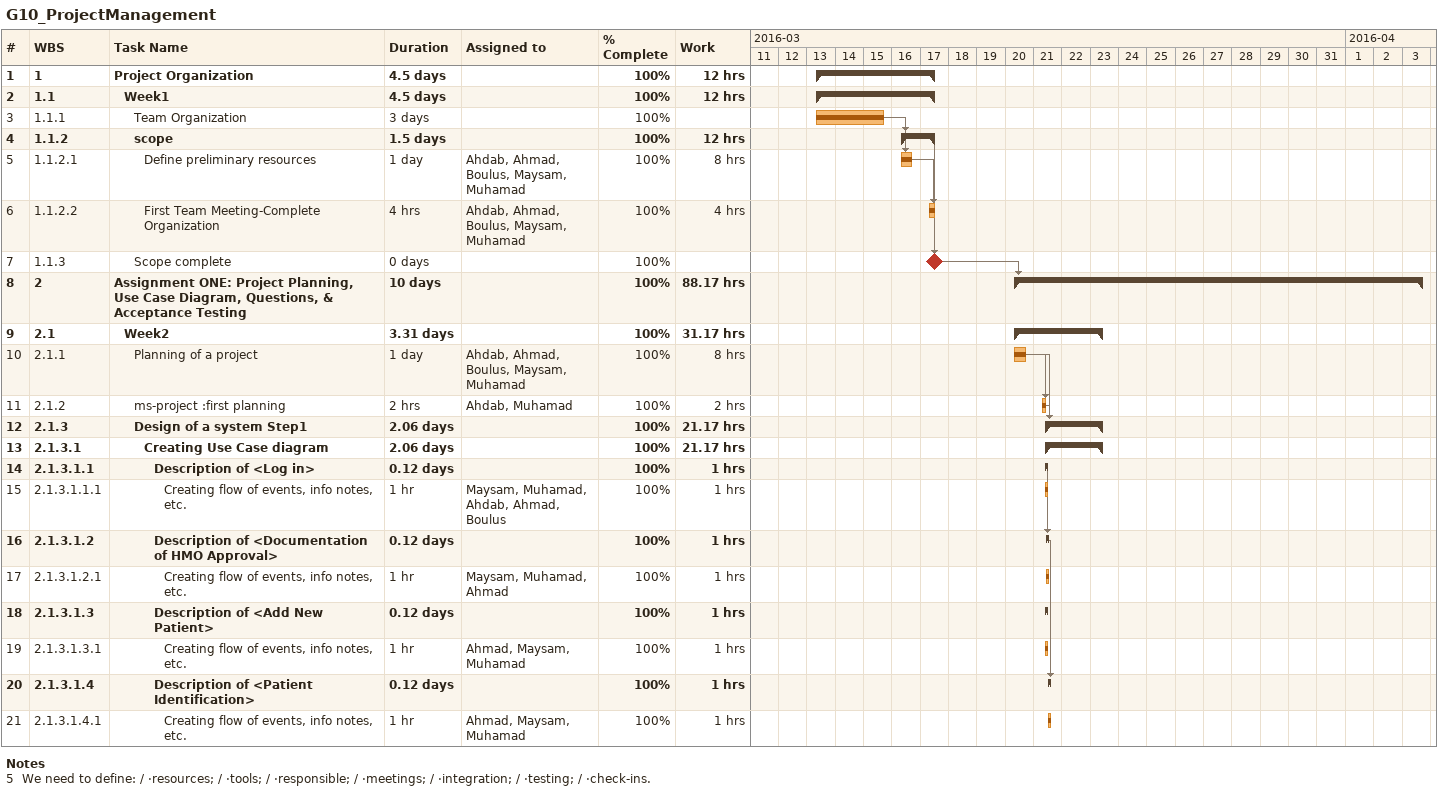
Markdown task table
G10_ProjectManagement

| ID | WBS | Task | Duration | Start | Finish | Predecessors | Resources | % complete | Work (h) |
|---|---|---|---|---|---|---|---|---|---|
| 1 | 1 | **Project Organization** | 4.5d | 2016-03-13 | 2016-03-17 |  |  | 100 | 12 |
| 2 | 1.1 | **Week1** | 4.5d | 2016-03-13 | 2016-03-17 |  |  | 100 | 12 |
| 3 | 1.1.1 | Team Organization | 3d | 2016-03-13 | 2016-03-15 |  |  | 100 |  |
| 4 | 1.1.2 | **scope** | 1.5d | 2016-03-16 | 2016-03-17 | 3 |  | 100 | 12 |
| 5 | 1.1.2.1 | Define preliminary resources | 1d | 2016-03-16 | 2016-03-16 | 3 | Ahdab, Ahmad, Boulus, Maysam, Muhamad | 100 | 8 |
| 6 | 1.1.2.2 | First Team Meeting-Complete Organization | 4h | 2016-03-17 | 2016-03-17 | 5 | Ahdab, Ahmad, Boulus, Maysam, Muhamad | 100 | 4 |
| 7 | 1.1.3 | Scope complete | 0d | 2016-03-17 | 2016-03-17 | 4 |  | 100 |  |
| 8 | 2 | **Assignment ONE: Project Planning, Use Case Diagram, Questions, & Acceptance Testing** | 10d | 2016-03-20 | 2016-04-03 | 7 |  | 100 | 88.17 |
| 9 | 2.1 | **Week2** | 3.31d | 2016-03-20 | 2016-03-23 |  |  | 100 | 31.17 |
| 10 | 2.1.1 | Planning of a project | 1d | 2016-03-20 | 2016-03-20 |  | Ahdab, Ahmad, Boulus, Maysam, Muhamad | 100 | 8 |
| 11 | 2.1.2 | ms-project :first planning | 2h | 2016-03-21 | 2016-03-21 | 10 | Ahdab, Muhamad | 100 | 2 |
| 12 | 2.1.3 | **Design of a system Step1** | 2.06d | 2016-03-21 | 2016-03-23 | 10, 11 |  | 100 | 21.17 |
| 13 | 2.1.3.1 | **Creating Use Case diagram** | 2.06d | 2016-03-21 | 2016-03-23 |  |  | 100 | 21.17 |
| 14 | 2.1.3.1.1 | **Description of <Log in>** | 0.12d | 2016-03-21 | 2016-03-21 |  |  | 100 | 1 |
| 15 | 2.1.3.1.1.1 | Creating flow of events, info notes, etc. | 1h | 2016-03-21 | 2016-03-21 |  | Maysam, Muhamad, Ahdab, Ahmad, Boulus | 100 | 1 |
| 16 | 2.1.3.1.2 | **Description of <Documentation of HMO Approval>** | 0.12d | 2016-03-21 | 2016-03-21 | 14 |  | 100 | 1 |
| 17 | 2.1.3.1.2.1 | Creating flow of events, info notes, etc. | 1h | 2016-03-21 | 2016-03-21 |  | Maysam, Muhamad, Ahmad | 100 | 1 |
| 18 | 2.1.3.1.3 | **Description of <Add New Patient>** | 0.12d | 2016-03-21 | 2016-03-21 |  |  | 100 | 1 |
| 19 | 2.1.3.1.3.1 | Creating flow of events, info notes, etc. | 1h | 2016-03-21 | 2016-03-21 |  | Ahmad, Maysam, Muhamad | 100 | 1 |
| 20 | 2.1.3.1.4 | **Description of <Patient Identification>** | 0.12d | 2016-03-21 | 2016-03-21 | 16 |  | 100 | 1 |
| 21 | 2.1.3.1.4.1 | Creating flow of events, info notes, etc. | 1h | 2016-03-21 | 2016-03-21 |  | Ahmad, Maysam, Muhamad | 100 | 1 |

Notes
- 5: We need to define: / ·resources; / ·tools; / ·responsible; / ·meetings; / ·integration; / ·testing; / ·check-ins.
